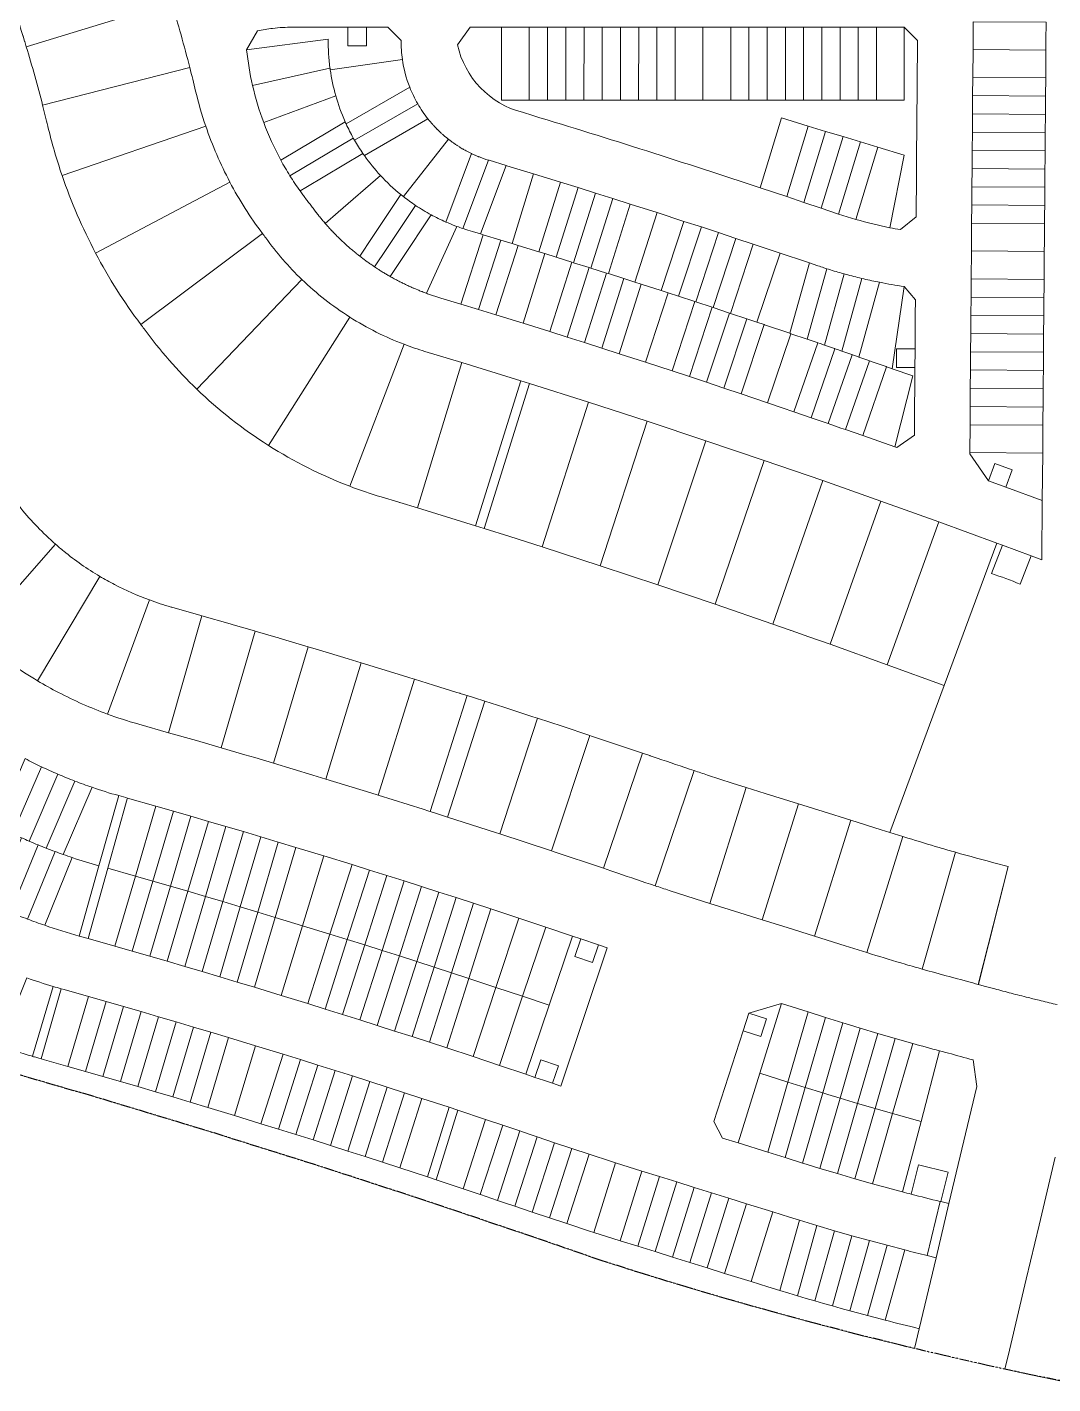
# Model space of a CAD drawing. Header units: centimetres. Extents: x -6122352 to 6876996, y -1694241 to 2592194.
# Drawn here: x -5041158 to -4703449, y -663461 to -217043 of the extents above; entities that cross this region are included whole.
import ezdxf

# ---------------------------------------------------------------- set-up
doc = ezdxf.new("R2010")
doc.units = ezdxf.units.CM
doc.header["$MEASUREMENT"] = 0
doc.linetypes.add('23585-XR-AR-DAMAC PLOT LIMITS$0$PHANTOM2', pattern=[1.25, 0.625, -0.125, 0.125, -0.125, 0.125, -0.125])
for name, color, linetype, lineweight, true_color in [('23585-XR-AR-DAMAC PLOT LIMITS$0$1-End units', 7, 'Continuous', 5, 0xf8991e), ('23585-XR-AR-DAMAC PLOT LIMITS$0$1-Open Space', 7, 'Continuous', 5, 0x90cf5a), ('23585-XR-AR-DAMAC PLOT LIMITS$0$1-Utility', 7, 'Continuous', 5, 0x8db1ff)]:
    doc.layers.add(name, color=color, linetype=linetype, lineweight=lineweight, true_color=true_color)
for name, color, linetype, lineweight in [('23585-XR-AR-DAMAC PLOT LIMITS$0$1-Mid units', 41, 'Continuous', 5), ('23585-XR-AR-DAMAC PLOT LIMITS$0$1-V55', 171, 'Continuous', 5), ('23585-XR-AR-DAMAC PLOT LIMITS$0$1-V75', 142, 'Continuous', 5), ('A-ANNO-TEXT', 3, 'Continuous', 25)]:
    doc.layers.add(name, color=color, linetype=linetype, lineweight=lineweight)
doc.layers.add('23585-XR-AR-DAMAC PLOT LIMITS$0$D-Phase New', color=7, linetype='Continuous', true_color=0x000080)
doc.layers.add('23585-XR-AR-DAMAC PLOT LIMITS$0$PROJECT_LIMIT', color=1, linetype='Continuous')
doc.layers.add('@MI-REF LAYER', color=7, linetype='Continuous')

# ---------------------------------------------------------------- blocks, each defined once
blk = doc.blocks.new('23585-XR-AR-DAMAC PLOT LIMITS')
at = {"layer": '23585-XR-AR-DAMAC PLOT LIMITS$0$1-End units', "color": 251, "true_color": 0x636466}
for points in [[(496764.93, 2768971.8), (496748.58, 2768954.24), (496741.88, 2768960.47), (496758.23, 2768978.04), (496762.73, 2768973.85)], [(496771.63, 2768965.57), (496755.28, 2768948), (496748.58, 2768954.24), (496764.93, 2768971.8), (496769.43, 2768967.61)], [(496739.42, 2768919.53), (496721.72, 2768935.74), (496727.9, 2768942.49), (496745.6, 2768926.28)], [(496813.46, 2768926.63), (496797.11, 2768909.07), (496790.42, 2768915.3), (496806.76, 2768932.87), (496811.27, 2768928.68)], [(496820.16, 2768920.4), (496803.81, 2768902.83), (496797.11, 2768909.07), (496813.46, 2768926.63), (496817.96, 2768922.45)], [(496706.99, 2768884.14), (496700.81, 2768877.39), (496683.11, 2768893.61), (496689.3, 2768900.35)], [(496742.84, 2768876.31), (496734.84, 2768871.86), (496722.61, 2768892.56), (496730.49, 2768897.21)], [(496700.81, 2768877.39), (496694.63, 2768870.65), (496676.93, 2768886.86), (496683.11, 2768893.61)], [(496861.99, 2768881.47), (496845.64, 2768863.9), (496838.95, 2768870.13), (496855.3, 2768887.7), (496859.8, 2768883.51)], [(496776.72, 2768846.7), (496768.97, 2768842.43), (496768.89, 2768842.39), (496766.68, 2768841.17), (496755.06, 2768862.16), (496763.1, 2768866.6), (496763.98, 2768867.08)], [(496814.39, 2768867.06), (496827.59, 2768846.89), (496817.74, 2768841.63), (496806.33, 2768862.76), (496807.26, 2768863.25), (496808.06, 2768863.68)], [(496766.68, 2768841.17), (496763.64, 2768839.48), (496758.68, 2768836.72), (496746.92, 2768857.65), (496755.06, 2768862.16)], [(496662.2, 2768835.26), (496656.02, 2768828.51), (496638.32, 2768844.72), (496644.51, 2768851.47)], [(496796.63, 2768830.22), (496793.09, 2768828.3), (496788.59, 2768825.84), (496777.04, 2768846.88), (496781.99, 2768849.59), (496785.07, 2768851.27), (496785.21, 2768851.35)], [(496768.89, 2768842.39), (496768.97, 2768842.43), (496776.72, 2768846.7), (496777.04, 2768846.88), (496788.59, 2768825.84), (496780.58, 2768821.43)], [(496729.81, 2768820.44), (496717.91, 2768841.28), (496726, 2768845.88), (496737.76, 2768824.96), (496731.73, 2768821.53)], [(496721.87, 2768815.89), (496709.84, 2768836.66), (496717.91, 2768841.28), (496729.81, 2768820.44), (496726.52, 2768818.56)], [(496739.82, 2768826.13), (496742.99, 2768827.92), (496747.93, 2768830.7), (496759.61, 2768809.74), (496751.64, 2768805.24)], [(496693.21, 2768799.23), (496681.04, 2768819.92), (496689.07, 2768824.63), (496701.1, 2768803.86), (496694.98, 2768800.27)], [(496731.73, 2768821.53), (496737.76, 2768824.96), (496739.82, 2768826.13), (496751.64, 2768805.24), (496743.69, 2768800.72)], [(496693.21, 2768799.23), (496689.81, 2768797.23), (496684.64, 2768794.17), (496683.78, 2768793.67), (496672.86, 2768815.09), (496673.09, 2768815.22), (496681.04, 2768819.92)], [(496702.88, 2768804.89), (496706.29, 2768806.88), (496710.92, 2768809.57), (496722.88, 2768788.77), (496714.97, 2768784.17)], [(496694.98, 2768800.27), (496701.1, 2768803.86), (496702.88, 2768804.89), (496714.97, 2768784.17), (496706.84, 2768779.41)], [(496957.95, 2768679.83), (496949.57, 2768674.96), (496937.51, 2768695.71), (496945.42, 2768700.31)], [(496970.47, 2768659.35), (496961.63, 2768654.21), (496949.57, 2768674.96), (496957.95, 2768679.83)], [(496886.19, 2768638.93), (496878.12, 2768634.47), (496866.48, 2768655.46), (496874.62, 2768659.95)], [(496866.48, 2768655.46), (496878.12, 2768634.47), (496870.06, 2768629.98), (496858.36, 2768650.94)], [(496849.91, 2768646.2), (496857.39, 2768650.4), (496858.36, 2768650.94), (496870.06, 2768629.98), (496861.85, 2768625.38)], [(497006.78, 2768631.54), (497003.16, 2768629.42), (496998.2, 2768626.54), (496986.14, 2768647.29), (496991.1, 2768650.17), (496994.05, 2768651.9)], [(496998.2, 2768626.54), (496990.29, 2768621.94), (496978.23, 2768642.69), (496986.14, 2768647.29)], [(496897.77, 2768617.91), (496889.76, 2768613.48), (496878.12, 2768634.47), (496886.19, 2768638.93)], [(496870.06, 2768629.98), (496878.12, 2768634.47), (496889.76, 2768613.48), (496881.77, 2768609.03)], [(496861.85, 2768625.38), (496870.06, 2768629.98), (496881.77, 2768609.03), (496873.79, 2768604.56)], [(496959.17, 2768603.85), (496951.26, 2768599.25), (496939.2, 2768620), (496947.11, 2768624.6)], [(496820.21, 2768601.5), (496812.08, 2768596.74), (496799.91, 2768617.42), (496808.27, 2768622.32)], [(496951.26, 2768599.25), (496949.97, 2768598.5), (496943.12, 2768594.64), (496931.24, 2768615.5), (496938.04, 2768619.32), (496939.2, 2768620)], [(496812.08, 2768596.74), (496803.97, 2768591.95), (496791.57, 2768612.5), (496799.91, 2768617.42)], [(496820.21, 2768601.5), (496832.15, 2768580.68), (496824.25, 2768576.05), (496812.08, 2768596.74)], [(496812.08, 2768596.74), (496824.25, 2768576.05), (496816.37, 2768571.4), (496803.97, 2768591.95)], [(496911.6, 2768577.23), (496903.42, 2768572.68), (496891.36, 2768593.43), (496899.72, 2768598.08)], [(496900.8, 2768571.21), (496892.48, 2768566.54), (496880.53, 2768587.35), (496888.74, 2768591.97)], [(496762.88, 2768567.15), (496754.85, 2768562.2), (496742.32, 2768582.37), (496742.19, 2768582.59), (496750.47, 2768587.7)], [(496775.28, 2768546.6), (496767.49, 2768541.79), (496754.85, 2768562.2), (496762.88, 2768567.15)], [(496850.87, 2768542.62), (496842.98, 2768537.99), (496830.79, 2768558.66), (496838.91, 2768563.44)], [(496842.98, 2768537.99), (496835.1, 2768533.33), (496822.73, 2768553.89), (496830.79, 2768558.66)], [(496794.04, 2768508.48), (496787.23, 2768504.27), (496786.94, 2768504.09), (496786.25, 2768503.66), (496773.7, 2768524.12), (496774.58, 2768524.66), (496781.66, 2768529.04)]]:
    blk.add_lwpolyline(points, close=True, dxfattribs=at)
for points in [[(496773.32, 2768894.45, -0.020414), (496763.78, 2768888.04), (496751.16, 2768909.42), (496758.96, 2768914.03)], [(496808.06, 2768863.68), (496807.26, 2768863.25), (496806.33, 2768862.76), (496806.21, 2768862.69), (496801.93, 2768860.39), (496801.04, 2768859.92), (496800.92, 2768859.85), (496797.84, 2768858.19), (496784.31, 2768879.83, 0.012844), (496790.77, 2768884.83)], [(496632.48, 2768809.09), (496627.24, 2768785.5, -0.003207), (496626.46, 2768785.76, -0.035157), (496618.07, 2768789.25, -0.033906), (496610.53, 2768793.7), (496624.08, 2768813.5, 0.058506)], [(496657.57, 2768783.26, -0.003953), (496656.56, 2768783.1, -0.035812), (496647.34, 2768782.39, -0.032495), (496638.96, 2768782.9), (496644.19, 2768806.49, 0.006618), (496645.27, 2768806.43), (496645.32, 2768806.43), (496645.38, 2768806.43, 0.006491), (496646.44, 2768806.4), (496646.75, 2768806.4), (496646.99, 2768806.4), (496647.54, 2768806.4), (496647.82, 2768806.4, 0.005214), (496648.67, 2768806.43), (496648.76, 2768806.43), (496648.94, 2768806.44, 0.007306), (496650.13, 2768806.51), (496650.33, 2768806.53), (496650.4, 2768806.53, 0.005655), (496651.31, 2768806.62), (496651.44, 2768806.63, 0.006491), (496652.49, 2768806.76), (496652.55, 2768806.77), (496652.6, 2768806.77, 0.006615), (496653.67, 2768806.94)], [(496673.24, 2768787.93, -0.011024), (496670.61, 2768786.84, -0.009847), (496668.22, 2768785.96, -0.023239), (496662.46, 2768784.26, -0.019285), (496657.57, 2768783.26), (496653.67, 2768806.94, 0.007118), (496654.8, 2768807.14), (496654.98, 2768807.17, 0.005791), (496655.9, 2768807.37), (496656.01, 2768807.39, 0.006079), (496656.97, 2768807.62), (496657.01, 2768807.63), (496657.17, 2768807.68, 0.005729), (496658.07, 2768807.92), (496658.11, 2768807.93), (496658.34, 2768807.99), (496658.7, 2768808.1), (496659.08, 2768808.21), (496659.21, 2768808.26), (496659.51, 2768808.35, 0.003459), (496660.05, 2768808.53), (496660.43, 2768808.66, 0.006113), (496661.36, 2768809, 0.006263), (496662.31, 2768809.37)], [(496610.11, 2768793.98), (496597.06, 2768771.36, -0.030343), (496587.13, 2768777.81), (496602.68, 2768800.01, 0.037067)], [(496610.53, 2768793.7, 0.033906), (496618.07, 2768789.25), (496608.59, 2768765.79, -0.032843), (496597.06, 2768771.36), (496610.11, 2768793.98), (496610.16, 2768793.94)], [(496696.51, 2768773.31), (496690.6, 2768769.8, -0.004188), (496689.42, 2768769.11), (496689.06, 2768768.91, -0.004661), (496687.72, 2768768.17), (496687.44, 2768768.01, -0.004396), (496686.17, 2768767.34), (496684.59, 2768771.07), (496676.72, 2768789.6, 0.008278), (496678.6, 2768790.62, 0.006617), (496680.09, 2768791.47), (496681.41, 2768792.26), (496683.78, 2768793.67), (496684.64, 2768794.17)], [(496626.46, 2768785.76), (496621.46, 2768761.61, -0.034678), (496608.59, 2768765.79), (496618.07, 2768789.25, 0.035157)], [(496686.17, 2768767.34, -0.004639), (496684.81, 2768766.66), (496684.63, 2768766.57, -0.00402), (496683.44, 2768766.01), (496682.95, 2768765.78, -0.00329), (496681.97, 2768765.33), (496681.47, 2768765.11, -0.00421), (496680.2, 2768764.57), (496680.15, 2768764.55, -0.004869), (496678.67, 2768763.96), (496678.4, 2768763.85, -0.004113), (496677.14, 2768763.37), (496676.9, 2768763.28, -0.00382), (496675.72, 2768762.86), (496675.47, 2768762.77, -0.00464), (496674.03, 2768762.29), (496672.43, 2768768.79), (496668.22, 2768785.96, 0.009847), (496670.61, 2768786.84, 0.011023), (496673.24, 2768787.93, 0.012245), (496676.1, 2768789.29), (496676.72, 2768789.6), (496684.59, 2768771.07)], [(496638.96, 2768782.9, 0.032495), (496647.34, 2768782.39), (496646.89, 2768764), (496646.76, 2768758.31, -0.004907), (496645.15, 2768758.36), (496645.01, 2768758.37, -0.004487), (496643.54, 2768758.45), (496643.49, 2768758.45, -0.004615), (496641.98, 2768758.56), (496641.93, 2768758.57, -0.004908), (496640.33, 2768758.72, -0.004923), (496638.72, 2768758.9, -0.003987), (496637.17, 2768759.01), (496636.84, 2768759.04, -0.00455), (496635.08, 2768759.21), (496634.82, 2768759.23, -0.00404), (496633.26, 2768759.41), (496633.69, 2768761.53), (496638.14, 2768783.01, 0.00319)], [(496662.37, 2768759.43, -0.004636), (496660.88, 2768759.19), (496660.65, 2768759.16, -0.004291), (496659.26, 2768758.96), (496658.71, 2768758.89, -0.004075), (496657.38, 2768758.74), (496657.2, 2768758.72, -0.005323), (496655.46, 2768758.56), (496655.36, 2768758.55, -0.004674), (496653.84, 2768758.44), (496653.64, 2768758.43, -0.00508), (496651.97, 2768758.35, -0.005246), (496650.24, 2768758.3), (496650.12, 2768758.29, -0.004943), (496648.5, 2768758.28), (496648.27, 2768758.29, -0.004636), (496646.76, 2768758.31), (496646.89, 2768764), (496647.34, 2768782.39, 0.035812), (496656.56, 2768783.1), (496660.62, 2768766.58)], [(496997.08, 2768703.4, -0.003381), (496988.9, 2768698.22), (496976.37, 2768718.7, 0.003305), (496984.1, 2768723.59)], [(497010.05, 2768683.21, -0.003452), (497001.42, 2768677.75), (496988.9, 2768698.22, 0.003381), (496997.08, 2768703.4)], [(497046.99, 2768656.88, -0.003685), (497037.37, 2768650.51), (497024.65, 2768670.87, 0.00252), (497031.03, 2768675.08), (497033.52, 2768676.75)], [(496752.29, 2768560.61, -0.012292), (496744.36, 2768555.96, -0.004201), (496741.6, 2768554.46), (496731.69, 2768576.38, 0.014123), (496739.64, 2768581.01)], [(496764.93, 2768540.21, -0.014124), (496754.64, 2768534.23), (496744.36, 2768555.96, 0.012292), (496752.29, 2768560.61)], [(496783.69, 2768502.11, -0.011253), (496773.78, 2768496.49), (496763.41, 2768518.16, 0.01001), (496771.38, 2768522.71)]]:
    blk.add_lwpolyline(points, format="xyb", close=True, dxfattribs=at)
at = {"layer": '23585-XR-AR-DAMAC PLOT LIMITS$0$1-Mid units', "color": 251, "true_color": 0x636466}
for points in [[(496776.02, 2768961.48), (496759.67, 2768943.92), (496755.28, 2768948), (496771.63, 2768965.57)], [(496780.41, 2768957.39), (496764.06, 2768939.83), (496759.67, 2768943.92), (496776.02, 2768961.48), (496778.22, 2768959.44)], [(496784.8, 2768953.31), (496768.45, 2768935.74), (496764.06, 2768939.83), (496780.41, 2768957.39)], [(496789.2, 2768949.22), (496772.85, 2768931.65), (496768.45, 2768935.74), (496784.8, 2768953.31), (496787, 2768951.26)], [(496793.59, 2768945.13), (496777.24, 2768927.57), (496772.85, 2768931.65), (496789.2, 2768949.22), (496791.39, 2768947.18)], [(496797.98, 2768941.04), (496781.63, 2768923.48), (496777.24, 2768927.57), (496793.59, 2768945.13)], [(496802.37, 2768936.96), (496786.02, 2768919.39), (496781.63, 2768923.48), (496797.98, 2768941.04)], [(496739.42, 2768919.53), (496735.36, 2768915.11), (496717.67, 2768931.32), (496721.72, 2768935.74)], [(496806.76, 2768932.87), (496790.42, 2768915.3), (496786.02, 2768919.39), (496802.37, 2768936.96), (496804.57, 2768934.91)], [(496735.36, 2768915.11), (496731.31, 2768910.68), (496713.62, 2768926.9), (496717.67, 2768931.32)], [(496709.56, 2768922.47), (496713.62, 2768926.9), (496731.31, 2768910.68), (496727.26, 2768906.26)], [(496727.26, 2768906.26), (496723.2, 2768901.83), (496705.51, 2768918.05), (496709.56, 2768922.47)], [(496723.2, 2768901.83), (496719.15, 2768897.41), (496701.46, 2768913.63), (496705.51, 2768918.05)], [(496824.55, 2768916.31), (496808.2, 2768898.75), (496803.81, 2768902.83), (496820.16, 2768920.4), (496822.36, 2768918.36)], [(496719.15, 2768897.41), (496715.1, 2768892.99), (496697.4, 2768909.2), (496701.46, 2768913.63)], [(496828.94, 2768912.23), (496812.6, 2768894.66), (496808.2, 2768898.75), (496824.55, 2768916.31)], [(496715.1, 2768892.99), (496711.04, 2768888.56), (496693.35, 2768904.78), (496697.4, 2768909.2)], [(496763.78, 2768888.04), (496758.6, 2768885.01), (496745.99, 2768906.37), (496751.16, 2768909.42)], [(496833.34, 2768908.14), (496816.99, 2768890.57), (496812.6, 2768894.66), (496828.94, 2768912.23)], [(496711.04, 2768888.56), (496706.99, 2768884.14), (496689.3, 2768900.35), (496693.35, 2768904.78)], [(496758.6, 2768885.01), (496753.34, 2768882.12), (496740.82, 2768903.31), (496745.99, 2768906.37)], [(496837.73, 2768904.05), (496821.38, 2768886.48), (496816.99, 2768890.57), (496833.34, 2768908.14), (496835.53, 2768906.1)], [(496748.08, 2768879.22), (496742.84, 2768876.31), (496730.49, 2768897.21), (496735.66, 2768900.26)], [(496753.34, 2768882.12), (496748.08, 2768879.22), (496735.66, 2768900.26), (496740.82, 2768903.31)], [(496842.12, 2768899.96), (496825.77, 2768882.4), (496821.38, 2768886.48), (496837.73, 2768904.05)], [(496846.51, 2768895.87), (496830.16, 2768878.31), (496825.77, 2768882.4), (496842.12, 2768899.96), (496844.32, 2768897.92)], [(496850.9, 2768891.79), (496834.56, 2768874.22), (496830.16, 2768878.31), (496846.51, 2768895.87)], [(496855.3, 2768887.7), (496838.95, 2768870.13), (496834.56, 2768874.22), (496850.9, 2768891.79), (496853.1, 2768889.74)], [(496694.63, 2768870.65), (496690.57, 2768866.22), (496672.88, 2768882.44), (496676.93, 2768886.86)], [(496690.57, 2768866.22), (496686.52, 2768861.8), (496668.83, 2768878.01), (496672.88, 2768882.44)], [(496686.52, 2768861.8), (496682.47, 2768857.38), (496664.77, 2768873.59), (496668.83, 2768878.01)], [(496682.47, 2768857.38), (496678.41, 2768852.95), (496660.72, 2768869.17), (496664.77, 2768873.59)], [(496656.67, 2768864.74), (496660.72, 2768869.17), (496678.41, 2768852.95), (496674.36, 2768848.53)], [(496652.61, 2768860.32), (496656.67, 2768864.74), (496674.36, 2768848.53), (496670.31, 2768844.11)], [(496670.31, 2768844.11), (496666.25, 2768839.68), (496648.56, 2768855.9), (496652.61, 2768860.32)], [(496801.04, 2768859.92), (496812.45, 2768838.8), (496811.05, 2768838.05), (496807.17, 2768835.95), (496795.76, 2768857.07), (496796.6, 2768857.52), (496797.84, 2768858.19), (496800.92, 2768859.85)], [(496806.33, 2768862.76), (496817.74, 2768841.63), (496812.45, 2768838.8), (496801.04, 2768859.92), (496801.93, 2768860.39), (496806.21, 2768862.69)], [(496666.25, 2768839.68), (496662.2, 2768835.26), (496644.51, 2768851.47), (496648.56, 2768855.9)], [(496753.45, 2768833.8), (496741.69, 2768854.72), (496746.92, 2768857.65), (496758.68, 2768836.72), (496758.4, 2768836.57)], [(496795.76, 2768857.07), (496807.17, 2768835.95), (496801.9, 2768833.08), (496790.48, 2768854.21), (496791.28, 2768854.64), (496792.55, 2768855.33), (496795.63, 2768857)], [(496742.99, 2768827.92), (496731.22, 2768848.84), (496736.45, 2768851.78), (496748.21, 2768830.86), (496747.93, 2768830.7)], [(496748.21, 2768830.86), (496736.45, 2768851.78), (496741.69, 2768854.72), (496753.45, 2768833.8), (496753.16, 2768833.64)], [(496801.9, 2768833.08), (496796.63, 2768830.22), (496785.21, 2768851.35), (496785.96, 2768851.75), (496787.26, 2768852.46), (496790.35, 2768854.14), (496790.48, 2768854.21)], [(496737.76, 2768824.96), (496726, 2768845.88), (496731.22, 2768848.84), (496742.99, 2768827.92), (496739.82, 2768826.13)], [(496780.58, 2768821.43), (496775.33, 2768818.52), (496763.64, 2768839.48), (496766.68, 2768841.17), (496768.89, 2768842.39)], [(496758.4, 2768836.57), (496758.68, 2768836.72), (496763.64, 2768839.48), (496775.33, 2768818.52), (496770.08, 2768815.6)], [(496711.48, 2768809.89), (496699.44, 2768830.66), (496704.64, 2768833.66), (496716.67, 2768812.9), (496716.11, 2768812.58)], [(496716.67, 2768812.9), (496704.64, 2768833.66), (496709.84, 2768836.66), (496721.87, 2768815.89), (496721.31, 2768815.57)], [(496747.93, 2768830.7), (496748.21, 2768830.86), (496753.16, 2768833.64), (496764.85, 2768812.68), (496759.61, 2768809.74)], [(496753.16, 2768833.64), (496753.45, 2768833.8), (496758.4, 2768836.57), (496770.08, 2768815.6), (496764.85, 2768812.68)], [(496706.29, 2768806.88), (496694.25, 2768827.65), (496699.44, 2768830.66), (496711.48, 2768809.89), (496710.92, 2768809.57)], [(496701.1, 2768803.86), (496689.07, 2768824.63), (496694.25, 2768827.65), (496706.29, 2768806.88), (496702.88, 2768804.89)], [(496726.52, 2768818.56), (496729.81, 2768820.44), (496731.73, 2768821.53), (496743.69, 2768800.72), (496738.48, 2768797.75)], [(496716.11, 2768812.58), (496716.67, 2768812.9), (496721.31, 2768815.57), (496733.27, 2768794.76), (496728.07, 2768791.77)], [(496721.31, 2768815.57), (496721.87, 2768815.89), (496726.52, 2768818.56), (496738.48, 2768797.75), (496733.27, 2768794.76)], [(496710.92, 2768809.57), (496711.48, 2768809.89), (496716.11, 2768812.58), (496728.07, 2768791.77), (496722.88, 2768788.77)], [(496684.64, 2768794.17), (496689.81, 2768797.23), (496701.67, 2768776.36), (496696.51, 2768773.31)], [(496689.81, 2768797.23), (496693.21, 2768799.23), (496694.98, 2768800.27), (496706.84, 2768779.41), (496701.67, 2768776.36)], [(496976.37, 2768718.7), (496988.9, 2768698.22), (496983.79, 2768695.07), (496971.27, 2768715.54)], [(496960.98, 2768709.37), (496966.14, 2768712.43), (496978.66, 2768691.96), (496973.5, 2768688.89)], [(496966.14, 2768712.43), (496971.27, 2768715.54), (496983.79, 2768695.07), (496978.66, 2768691.96)], [(496973.5, 2768688.89), (496969.84, 2768686.74), (496968.32, 2768685.86), (496955.8, 2768706.34), (496957.77, 2768707.49), (496960.98, 2768709.37)], [(496963.13, 2768682.85), (496957.95, 2768679.83), (496945.42, 2768700.31), (496950.61, 2768703.32)], [(496968.32, 2768685.86), (496963.13, 2768682.85), (496950.61, 2768703.32), (496955.8, 2768706.34)], [(496978.66, 2768691.96), (496983.79, 2768695.07), (496996.31, 2768674.59), (496991.18, 2768671.48)], [(496983.79, 2768695.07), (496988.9, 2768698.22), (497001.42, 2768677.75), (496996.31, 2768674.59)], [(496978.66, 2768691.96), (496991.18, 2768671.48), (496986.03, 2768668.41), (496973.5, 2768688.89)], [(496968.32, 2768685.86), (496980.85, 2768665.38), (496975.66, 2768662.37), (496963.13, 2768682.85)], [(496973.5, 2768688.89), (496986.03, 2768668.41), (496981.9, 2768665.99), (496980.85, 2768665.38), (496968.32, 2768685.86), (496969.84, 2768686.74)], [(496963.13, 2768682.85), (496975.66, 2768662.37), (496970.47, 2768659.35), (496957.95, 2768679.83)], [(497032.33, 2768647.25), (497029.8, 2768645.64), (497027.27, 2768644.03), (497014.55, 2768664.38), (497019.61, 2768667.6)], [(497037.37, 2768650.51), (497034.85, 2768648.88), (497032.33, 2768647.25), (497019.61, 2768667.6), (497024.65, 2768670.87)], [(497027.27, 2768644.03), (497024.73, 2768642.44), (497022.18, 2768640.85), (497009.46, 2768661.2), (497014.55, 2768664.38)], [(497022.18, 2768640.85), (497019.63, 2768639.27), (497017.07, 2768637.71), (497004.35, 2768658.06), (497009.46, 2768661.2)], [(497011.94, 2768634.6), (497009.36, 2768633.07), (497006.78, 2768631.54), (496994.05, 2768651.9), (496999.21, 2768654.96)], [(497017.07, 2768637.71), (497014.5, 2768636.15), (497011.94, 2768634.6), (496999.21, 2768654.96), (497004.35, 2768658.06)], [(496844.68, 2768643.25), (496849.91, 2768646.2), (496861.85, 2768625.38), (496856.62, 2768622.43)], [(496856.62, 2768622.43), (496851.4, 2768619.47), (496839.46, 2768640.29), (496844.68, 2768643.25)], [(496990.29, 2768621.94), (496985.11, 2768618.93), (496973.04, 2768639.68), (496978.23, 2768642.69)], [(496846.19, 2768616.5), (496840.98, 2768613.52), (496829.04, 2768634.34), (496834.25, 2768637.32)], [(496851.4, 2768619.47), (496846.19, 2768616.5), (496834.25, 2768637.32), (496839.46, 2768640.29)], [(496979.92, 2768615.91), (496974.73, 2768612.9), (496962.67, 2768633.65), (496967.86, 2768636.66)], [(496985.11, 2768618.93), (496979.92, 2768615.91), (496967.86, 2768636.66), (496973.04, 2768639.68)], [(496840.98, 2768613.52), (496835.78, 2768610.53), (496823.84, 2768631.35), (496829.04, 2768634.34)], [(496974.73, 2768612.9), (496969.55, 2768609.88), (496957.48, 2768630.63), (496962.67, 2768633.65)], [(496830.58, 2768607.53), (496825.39, 2768604.52), (496813.45, 2768625.34), (496818.64, 2768628.35)], [(496835.78, 2768610.53), (496830.58, 2768607.53), (496818.64, 2768628.35), (496823.84, 2768631.35)], [(496964.36, 2768606.87), (496959.17, 2768603.85), (496947.11, 2768624.6), (496952.3, 2768627.61)], [(496969.55, 2768609.88), (496964.36, 2768606.87), (496952.3, 2768627.61), (496957.48, 2768630.63)], [(496825.39, 2768604.52), (496820.21, 2768601.5), (496808.27, 2768622.32), (496813.45, 2768625.34)], [(496861.85, 2768625.38), (496873.79, 2768604.56), (496868.56, 2768601.61), (496856.62, 2768622.43)], [(496851.4, 2768619.47), (496863.34, 2768598.65), (496858.13, 2768595.68), (496846.19, 2768616.5)], [(496856.62, 2768622.43), (496868.56, 2768601.61), (496863.34, 2768598.65), (496851.4, 2768619.47)], [(496846.19, 2768616.5), (496858.13, 2768595.68), (496852.92, 2768592.7), (496840.98, 2768613.52)], [(496943.12, 2768594.64), (496937.88, 2768591.71), (496926, 2768612.57), (496931.24, 2768615.5)], [(496803.97, 2768591.95), (496798.81, 2768588.88), (496786.41, 2768609.43), (496791.57, 2768612.5)], [(496835.78, 2768610.53), (496847.72, 2768589.71), (496842.52, 2768586.71), (496830.58, 2768607.53)], [(496840.98, 2768613.52), (496852.92, 2768592.7), (496847.72, 2768589.71), (496835.78, 2768610.53)], [(496932.63, 2768588.8), (496927.38, 2768585.91), (496915.5, 2768606.76), (496920.75, 2768609.66)], [(496937.88, 2768591.71), (496932.63, 2768588.8), (496920.75, 2768609.66), (496926, 2768612.57)], [(496793.66, 2768585.81), (496788.51, 2768582.73), (496776.11, 2768603.27), (496781.26, 2768606.36)], [(496798.81, 2768588.88), (496793.66, 2768585.81), (496781.26, 2768606.36), (496786.41, 2768609.43)], [(496830.58, 2768607.53), (496842.52, 2768586.71), (496837.33, 2768583.7), (496825.39, 2768604.52)], [(496927.38, 2768585.91), (496924.56, 2768584.36), (496922.11, 2768583.02), (496910.23, 2768603.88), (496913.04, 2768605.41), (496915.5, 2768606.76)], [(496788.51, 2768582.73), (496783.37, 2768579.63), (496770.97, 2768600.18), (496776.11, 2768603.27)], [(496825.39, 2768604.52), (496837.33, 2768583.7), (496832.15, 2768580.68), (496820.21, 2768601.5)], [(496916.86, 2768580.13), (496916.56, 2768579.96), (496911.6, 2768577.23), (496899.72, 2768598.08), (496904.98, 2768600.99)], [(496922.11, 2768583.02), (496916.87, 2768580.14), (496916.86, 2768580.13), (496904.98, 2768600.99), (496910.23, 2768603.88)], [(496778.24, 2768576.53), (496773.11, 2768573.41), (496760.71, 2768593.96), (496765.84, 2768597.07)], [(496783.37, 2768579.63), (496778.24, 2768576.53), (496765.84, 2768597.07), (496770.97, 2768600.18)], [(496773.11, 2768573.41), (496767.99, 2768570.28), (496755.59, 2768590.83), (496760.71, 2768593.96)], [(496803.97, 2768591.95), (496816.37, 2768571.4), (496811.21, 2768568.34), (496798.81, 2768588.88)], [(496767.99, 2768570.28), (496762.88, 2768567.15), (496750.47, 2768587.7), (496755.59, 2768590.83)], [(496798.81, 2768588.88), (496811.21, 2768568.34), (496806.06, 2768565.26), (496793.66, 2768585.81)], [(496892.48, 2768566.54), (496887.26, 2768563.59), (496875.3, 2768584.4), (496880.53, 2768587.35)], [(496793.66, 2768585.81), (496806.06, 2768565.26), (496800.91, 2768562.18), (496788.51, 2768582.73)], [(496887.26, 2768563.59), (496882.04, 2768560.63), (496870.09, 2768581.44), (496875.3, 2768584.4)], [(496783.37, 2768579.63), (496795.77, 2768559.08), (496790.64, 2768555.98), (496778.24, 2768576.53)], [(496788.51, 2768582.73), (496800.91, 2768562.18), (496795.77, 2768559.08), (496783.37, 2768579.63)], [(496876.83, 2768557.65), (496871.63, 2768554.67), (496859.67, 2768575.48), (496864.88, 2768578.46)], [(496882.04, 2768560.63), (496876.83, 2768557.65), (496864.88, 2768578.46), (496870.09, 2768581.44)], [(496778.24, 2768576.53), (496790.64, 2768555.98), (496785.51, 2768552.86), (496773.11, 2768573.41)], [(496871.63, 2768554.67), (496866.43, 2768551.67), (496854.47, 2768572.48), (496859.67, 2768575.48)], [(496767.99, 2768570.28), (496780.39, 2768549.74), (496775.28, 2768546.6), (496762.88, 2768567.15)], [(496773.11, 2768573.41), (496785.51, 2768552.86), (496780.39, 2768549.74), (496767.99, 2768570.28)], [(496861.23, 2768548.67), (496856.05, 2768545.65), (496844.09, 2768566.46), (496849.28, 2768569.48)], [(496866.43, 2768551.67), (496861.23, 2768548.67), (496849.28, 2768569.48), (496854.47, 2768572.48)], [(496856.05, 2768545.65), (496850.87, 2768542.62), (496838.91, 2768563.44), (496844.09, 2768566.46)], [(496835.1, 2768533.33), (496829.95, 2768530.26), (496817.57, 2768550.82), (496822.73, 2768553.89)], [(496824.8, 2768527.18), (496819.66, 2768524.09), (496807.28, 2768544.65), (496812.43, 2768547.74)], [(496829.95, 2768530.26), (496824.8, 2768527.18), (496812.43, 2768547.74), (496817.57, 2768550.82)], [(496819.66, 2768524.09), (496814.52, 2768520.99), (496802.15, 2768541.55), (496807.28, 2768544.65)], [(496809.39, 2768517.87), (496804.27, 2768514.75), (496791.89, 2768535.32), (496797.02, 2768538.44)], [(496814.52, 2768520.99), (496809.39, 2768517.87), (496797.02, 2768538.44), (496802.15, 2768541.55)], [(496804.27, 2768514.75), (496799.15, 2768511.62), (496786.77, 2768532.18), (496791.89, 2768535.32)], [(496799.15, 2768511.62), (496794.04, 2768508.48), (496781.66, 2768529.04), (496786.77, 2768532.18)]]:
    blk.add_lwpolyline(points, close=True, dxfattribs=at)
for points in [[(496797.84, 2768858.19), (496796.6, 2768857.52), (496795.76, 2768857.07), (496795.63, 2768857), (496792.55, 2768855.33), (496779.41, 2768876.36, 0.00852), (496783.84, 2768879.48), (496784.31, 2768879.83)], [(496787.26, 2768852.46), (496785.96, 2768851.75), (496785.21, 2768851.35), (496785.07, 2768851.27), (496781.99, 2768849.59), (496769.23, 2768870, 0.008048), (496773.63, 2768872.62), (496774.38, 2768873.08)], [(496792.55, 2768855.33), (496791.28, 2768854.64), (496790.48, 2768854.21), (496790.35, 2768854.14), (496787.26, 2768852.46), (496774.38, 2768873.08, 0.008206), (496778.76, 2768875.92), (496779.41, 2768876.36)], [(496781.99, 2768849.59), (496777.04, 2768846.88), (496776.72, 2768846.7), (496763.98, 2768867.08), (496766.55, 2768868.5, 0.003268), (496768.37, 2768869.51), (496769.23, 2768870)], [(496683.78, 2768793.67), (496681.41, 2768792.26), (496680.09, 2768791.47, -0.006617), (496678.6, 2768790.62), (496667.69, 2768812.02), (496667.83, 2768812.11), (496672.86, 2768815.09)], [(496678.6, 2768790.62, -0.008278), (496676.72, 2768789.6), (496676.1, 2768789.29, -0.012245), (496673.24, 2768787.93), (496662.31, 2768809.37), (496662.43, 2768809.41, 0.006549), (496663.41, 2768809.83), (496663.44, 2768809.84), (496663.54, 2768809.89, 0.006022), (496664.43, 2768810.3), (496664.5, 2768810.33), (496664.64, 2768810.39, 0.006794), (496665.63, 2768810.89), (496665.9, 2768811.03), (496666.15, 2768811.16), (496666.39, 2768811.29), (496666.63, 2768811.42), (496666.91, 2768811.57, 0.00556), (496667.69, 2768812.02)], [(496638.24, 2768807.36), (496633.04, 2768783.93, -0.003168), (496632.24, 2768784.11, -0.02007), (496627.24, 2768785.5), (496632.48, 2768809.09, 0.037051)], [(496644.19, 2768806.49), (496638.96, 2768782.9, -0.00319), (496638.14, 2768783.01, -0.020049), (496633.04, 2768783.93), (496638.24, 2768807.36, 0.037052)], [(496627.24, 2768785.5, 0.02007), (496632.24, 2768784.11), (496627.32, 2768760.33, -0.015369), (496621.46, 2768761.61), (496626.46, 2768785.76, 0.003207)], [(496633.04, 2768783.93, 0.020049), (496638.14, 2768783.01), (496633.69, 2768761.53), (496633.26, 2768759.41, -0.015388), (496627.32, 2768760.33), (496632.24, 2768784.11, 0.003168)], [(496668.25, 2768760.64, -0.004586), (496666.79, 2768760.3), (496666.66, 2768760.27, -0.004169), (496665.33, 2768759.98), (496665.28, 2768759.97, -0.004022), (496663.99, 2768759.72), (496663.81, 2768759.68, -0.004454), (496662.37, 2768759.43), (496660.62, 2768766.58), (496656.56, 2768783.1, 0.003953), (496657.57, 2768783.26, 0.019285), (496662.46, 2768784.26), (496666.53, 2768767.68)], [(496674.03, 2768762.29, -0.004266), (496672.7, 2768761.87), (496672.47, 2768761.8, -0.004169), (496671.16, 2768761.41), (496671.1, 2768761.4, -0.003981), (496669.84, 2768761.05), (496669.67, 2768761.01, -0.00447), (496668.25, 2768760.64), (496666.53, 2768767.68), (496662.46, 2768784.26, 0.023239), (496668.22, 2768785.96), (496672.43, 2768768.79)], [(496741.6, 2768554.46, -0.003836), (496739.06, 2768553.14, -0.004201), (496736.26, 2768551.73), (496726.36, 2768573.61, 0.009226), (496731.69, 2768576.38)], [(496730.83, 2768549.17, -0.003827), (496728.22, 2768548.01, -0.004201), (496725.32, 2768546.78), (496715.43, 2768568.66, 0.009213), (496720.94, 2768571.03)], [(496736.26, 2768551.73, -0.003828), (496733.68, 2768550.49, -0.004201), (496730.83, 2768549.17), (496720.94, 2768571.03, 0.009213), (496726.36, 2768573.61)], [(496725.32, 2768546.78, -0.003836), (496722.67, 2768545.7, -0.004201), (496719.74, 2768544.57), (496709.82, 2768566.49, 0.009226), (496715.43, 2768568.66)], [(496749.33, 2768531.43, -0.007115), (496743.94, 2768528.79), (496733.68, 2768550.49, 0.003828), (496736.26, 2768551.73, 0.004201), (496739.06, 2768553.14)], [(496754.64, 2768534.23, -0.007121), (496749.33, 2768531.43), (496739.06, 2768553.14, 0.003836), (496741.6, 2768554.46, 0.004201), (496744.36, 2768555.96)], [(496743.94, 2768528.79, -0.007115), (496738.48, 2768526.3), (496728.22, 2768548.01, 0.003827), (496730.83, 2768549.17, 0.004201), (496733.68, 2768550.49)]]:
    blk.add_lwpolyline(points, format="xyb", close=True, dxfattribs=at)
at = {"layer": '23585-XR-AR-DAMAC PLOT LIMITS$0$1-Open Space', "color": 251, "true_color": 0x636466}
blk.add_lwpolyline([(497035.63, 2768727.99), (497048.5, 2768709.01), (497058.76, 2768693.87), (497072.23, 2768674), (497075.83, 2768668.68), (497083.03, 2768673.78), (497094.9, 2768682.37)], dxfattribs=at)
for points in [[(496758.23, 2768978.04), (496762.73, 2768973.85), (496764.93, 2768971.8), (496769.43, 2768967.61), (496771.63, 2768965.57), (496776.02, 2768961.48), (496778.22, 2768959.44), (496780.41, 2768957.39), (496784.8, 2768953.31), (496787, 2768951.26), (496789.2, 2768949.22), (496791.39, 2768947.18), (496793.59, 2768945.13), (496797.98, 2768941.04), (496802.37, 2768936.96), (496804.57, 2768934.91), (496806.76, 2768932.87), (496811.27, 2768928.68), (496813.46, 2768926.63), (496817.96, 2768922.45), (496820.16, 2768920.4), (496822.36, 2768918.36), (496824.55, 2768916.31), (496828.94, 2768912.23), (496833.34, 2768908.14), (496835.53, 2768906.1), (496837.73, 2768904.05), (496842.12, 2768899.96), (496844.32, 2768897.92), (496846.51, 2768895.87), (496850.9, 2768891.79), (496853.1, 2768889.74), (496855.3, 2768887.7), (496859.8, 2768883.51), (496861.99, 2768881.47), (496873.43, 2768870.82), (496887.73, 2768857.51), (496884.35, 2768855.79), (496888.78, 2768846.82, 0.022504), (496879.87, 2768842.27), (496875.44, 2768851.24), (496873.66, 2768850.33), (496896.53, 2768805.86), (496920.08, 2768760.07), (496923.95, 2768762.32), (496925.4, 2768763.16, 0.00431), (496934.71, 2768768.68), (496934.96, 2768768.83, 0.002076), (496939.41, 2768771.55, 0.005774), (496951.66, 2768779.3, 0.001395), (496954.59, 2768781.22), (496976.6, 2768747.72), (496977.32, 2768748.18), (496978.28, 2768748.79, 0.001243), (496981.34, 2768750.73, 0.001926), (496986.05, 2768753.76, 0.001999), (496990.92, 2768756.95, 0.001429), (496994.38, 2768759.25), (496994.52, 2768759.34, 0.001954), (496999.04, 2768762.39)], [(496537.37, 2768725.01, -0.011112), (496555.21, 2768715.97, -0.003967), (496561.47, 2768712.56), (496561.5, 2768712.55, 0.023651), (496576.53, 2768705.1, 0.039308), (496602.84, 2768695.98, 0.039308), (496630.26, 2768691.08, 0.002458), (496632, 2768690.92, 0.043984), (496658.36, 2768690.29, 0.050015), (496687.94, 2768695.19, 0.049937), (496715.95, 2768705.87, 0.018189), (496725.54, 2768711.11), (496730.71, 2768714.18), (496730.91, 2768714.3), (496730.92, 2768714.31), (496731.03, 2768714.37), (496736.31, 2768717.49), (496753.56, 2768727.6), (496756.16, 2768729.11), (496763.75, 2768733.5), (496773.49, 2768739.09), (496790.89, 2768748.96), (496791.28, 2768749.18), (496808.34, 2768758.73), (496825.86, 2768768.38), (496843.44, 2768777.92), (496848.78, 2768780.79), (496848.97, 2768780.89), (496849, 2768780.9), (496849.11, 2768780.96), (496854.57, 2768783.88), (496861.08, 2768787.34), (496878.77, 2768796.66), (496896.53, 2768805.86), (496920.08, 2768760.07), (496917.47, 2768758.55), (496908.37, 2768753.26), (496900.18, 2768748.5), (496892.79, 2768744.2), (496882.89, 2768738.44), (496877.2, 2768735.14), (496873.03, 2768732.71), (496865.54, 2768728.5, -0.000584), (496861.54, 2768726.27, -0.001642), (496850.28, 2768720.06), (496848.48, 2768719.08), (496848.16, 2768718.9), (496848.03, 2768718.83), (496845.77, 2768717.58), (496839.16, 2768713.94), (496830.3, 2768709.03), (496829.79, 2768708.74), (496821.45, 2768704.08), (496813.98, 2768699.87), (496812.63, 2768699.11), (496803.82, 2768694.1), (496798.11, 2768690.84), (496795.02, 2768689.07), (496792.83, 2768687.81), (496792.42, 2768687.57), (496790.73, 2768686.6), (496790.65, 2768686.55), (496789.82, 2768686.07), (496782.8, 2768682), (496777.1, 2768678.69), (496775.78, 2768677.92), (496774.88, 2768677.4), (496766.15, 2768672.27), (496761.33, 2768669.42), (496757.42, 2768667.12), (496748.72, 2768661.93), (496745.63, 2768660.08), (496740.03, 2768656.72), (496737.08, 2768654.94), (496736.95, 2768654.86), (496736.17, 2768654.39), (496730.05, 2768650.67), (496729.89, 2768650.58), (496723.61, 2768646.76), (496722.71, 2768646.21), (496714.47, 2768641.16), (496714.19, 2768640.99), (496705.7, 2768635.74), (496705.57, 2768635.65), (496705.56, 2768635.65), (496705.53, 2768635.63, -0.019192), (496698.98, 2768631.93, -0.031767), (496687.53, 2768626.91, -0.014205), (496682.22, 2768625.14, -0.036682), (496668.14, 2768622, -0.0093), (496664.52, 2768621.54, -0.041593), (496648.16, 2768621.12, -0.004393)], [(496773.78, 2768496.49, 0.011253), (496783.69, 2768502.11), (496783.73, 2768502.13, 0.001481), (496784.99, 2768502.89, 0.001481), (496786.25, 2768503.66), (496786.94, 2768504.09), (496787.23, 2768504.27), (496794.04, 2768508.48), (496799.15, 2768511.62), (496804.27, 2768514.75), (496809.39, 2768517.87), (496814.52, 2768520.99), (496819.66, 2768524.09), (496824.8, 2768527.18), (496829.95, 2768530.26), (496835.1, 2768533.33), (496842.98, 2768537.99), (496850.87, 2768542.62), (496856.05, 2768545.65), (496861.23, 2768548.67), (496866.43, 2768551.67), (496871.63, 2768554.67), (496876.83, 2768557.65), (496882.04, 2768560.63), (496887.26, 2768563.59), (496892.48, 2768566.54), (496900.8, 2768571.21), (496903.42, 2768572.68), (496911.6, 2768577.23), (496916.56, 2768579.96), (496916.86, 2768580.13), (496916.87, 2768580.14), (496922.11, 2768583.02), (496924.56, 2768584.36), (496927.38, 2768585.91), (496932.63, 2768588.8), (496937.88, 2768591.71), (496943.12, 2768594.64), (496949.97, 2768598.5), (496951.26, 2768599.25), (496959.17, 2768603.85), (496964.36, 2768606.87), (496969.55, 2768609.88), (496974.73, 2768612.9), (496979.92, 2768615.91), (496985.11, 2768618.93), (496990.29, 2768621.94), (496998.2, 2768626.54), (497003.16, 2768629.42), (497006.78, 2768631.54), (497009.36, 2768633.07), (497011.94, 2768634.6), (497014.5, 2768636.15), (497017.07, 2768637.71), (497019.63, 2768639.27), (497022.18, 2768640.85), (497024.73, 2768642.44), (497027.27, 2768644.03), (497029.8, 2768645.64), (497032.33, 2768647.25), (497034.85, 2768648.88), (497037.37, 2768650.51, 0.003685), (497046.99, 2768656.88), (497050.74, 2768651.34), (497046.9, 2768648.74), (497034.69, 2768640.64), (497022.39, 2768632.68), (497010.01, 2768624.85), (496997.55, 2768617.14), (496985.02, 2768609.57), (496972.41, 2768602.14), (496959.73, 2768594.84), (496939.1, 2768583.68), (496905.67, 2768565.22), (496872.44, 2768546.42), (496839.41, 2768527.26), (496806.57, 2768507.77), (496773.95, 2768487.93)]]:
    blk.add_lwpolyline(points, format="xyb", dxfattribs=at)
for points in [[(496773.32, 2768894.45), (496758.96, 2768914.03), (496751.16, 2768909.42), (496745.99, 2768906.37), (496740.82, 2768903.31), (496735.66, 2768900.26), (496730.49, 2768897.21), (496722.61, 2768892.56), (496734.84, 2768871.86, 0.005952), (496666.71, 2768832.71), (496663.62, 2768830.88, -0.283021), (496632.77, 2768830.15), (496631.34, 2768837.1), (496638.32, 2768844.72), (496656.02, 2768828.51), (496662.2, 2768835.26), (496666.25, 2768839.68), (496670.31, 2768844.11), (496674.36, 2768848.53), (496678.41, 2768852.95), (496682.47, 2768857.38), (496686.52, 2768861.8), (496690.57, 2768866.22), (496694.63, 2768870.65), (496700.81, 2768877.39), (496706.99, 2768884.14), (496711.04, 2768888.56), (496715.1, 2768892.99), (496719.15, 2768897.41), (496723.2, 2768901.83), (496727.26, 2768906.26), (496731.31, 2768910.68), (496735.36, 2768915.11), (496739.42, 2768919.53), (496745.6, 2768926.28), (496727.9, 2768942.49), (496734.08, 2768942.73), (496736.11, 2768940.84), (496742.81, 2768934.61), (496747.2, 2768930.52), (496751.59, 2768926.43), (496755.99, 2768922.34), (496760.38, 2768918.26), (496764.77, 2768914.17), (496769.16, 2768910.08), (496773.56, 2768905.99), (496776.5, 2768903.26), (496776.19, 2768896.62, -0.006935)], [(496624.08, 2768813.5), (496610.53, 2768793.7), (496610.16, 2768793.94), (496610.11, 2768793.98, -0.037067), (496602.68, 2768800.01), (496587.13, 2768777.81), (496584.94, 2768784.67, -0.022565), (496587.69, 2768788.89, -0.029724), (496591.88, 2768794.03), (496592.12, 2768794.3), (496598.3, 2768801.05), (496602.36, 2768805.47), (496604.14, 2768807.42), (496608.64, 2768803.3), (496612.76, 2768807.8), (496608.26, 2768811.92), (496608.94, 2768812.66), (496610.46, 2768814.32), (496613.06, 2768817.15), (496619.24, 2768817.39, 0.038246)], [(497001.04, 2768724.66), (497023.25, 2768691.89), (497020.93, 2768690.34), (497015.43, 2768698.69), (497007.08, 2768693.19), (497012.57, 2768684.84, -0.001013), (497010.05, 2768683.21), (496997.08, 2768703.4), (496984.1, 2768723.59), (496986.64, 2768725.23, 0.002798), (496993.74, 2768729.7)], [(496786.25, 2768503.66, -0.001481), (496784.99, 2768502.89, -0.001481), (496783.73, 2768502.13), (496783.69, 2768502.11), (496771.38, 2768522.71, 0.002963), (496773.7, 2768524.12)]]:
    blk.add_lwpolyline(points, format="xyb", close=True, dxfattribs=at)
for points in [[(496826.48, 2768856.74), (496829.15, 2768854.26), (496828.22, 2768847.23), (496827.59, 2768846.89), (496814.39, 2768867.06), (496808.06, 2768863.68), (496790.77, 2768884.83), (496796.49, 2768884.65), (496800.13, 2768881.26), (496804.52, 2768877.18), (496808.35, 2768873.61), (496804.2, 2768869.14), (496808.66, 2768864.99), (496812.82, 2768869.45), (496813.3, 2768869), (496817.7, 2768864.91), (496822.09, 2768860.82)], [(496861.99, 2768881.47), (496873.43, 2768870.82), (496862.06, 2768864.93), (496859.28, 2768870.35), (496853.85, 2768867.56), (496856.64, 2768862.13), (496845.97, 2768863.59), (496845.64, 2768863.9)], [(496756.16, 2768729.11), (496753.56, 2768727.6), (496728.43, 2768770.83), (496731.03, 2768772.33)], [(496949.57, 2768674.96), (496961.63, 2768654.21), (496957.02, 2768651.53), (496951.06, 2768653.13), (496935.57, 2768680.33), (496940.87, 2768683.35), (496937.85, 2768688.65), (496932.55, 2768685.63), (496937.51, 2768695.71)], [(496817.98, 2768656.11), (496814.97, 2768654.4), (496812.77, 2768653.14), (496792.83, 2768687.81), (496795.02, 2768689.07), (496798.11, 2768690.84)], [(497033.52, 2768676.75), (497031.03, 2768675.08), (497020.79, 2768690.17), (497020.76, 2768690.22), (497020.93, 2768690.34), (497023.25, 2768691.89)], [(496908.47, 2768623.78), (496905.88, 2768622.37), (496902.94, 2768627.71), (496897.59, 2768624.76), (496900.54, 2768619.43), (496897.77, 2768617.91), (496886.19, 2768638.93), (496874.62, 2768659.95), (496877.17, 2768661.35), (496880.12, 2768656), (496885.46, 2768658.94), (496882.52, 2768664.29), (496885.19, 2768665.76)], [(496903.42, 2768572.68), (496900.8, 2768571.21), (496888.74, 2768591.97), (496891.36, 2768593.43)], [(496742.32, 2768582.37), (496754.85, 2768562.2), (496767.49, 2768541.79), (496764.93, 2768540.21), (496752.29, 2768560.61), (496739.64, 2768581.01), (496741.68, 2768582.27), (496742.19, 2768582.59)]]:
    blk.add_lwpolyline(points, close=True, dxfattribs=at)
at = {"layer": '23585-XR-AR-DAMAC PLOT LIMITS$0$1-Utility', "color": 251, "true_color": 0x636466}
for points in [[(496808.91, 2768873.09), (496812.82, 2768869.45), (496808.66, 2768864.99), (496804.2, 2768869.14), (496808.35, 2768873.61)], [(496859.28, 2768870.35), (496862.06, 2768864.93), (496856.67, 2768862.13), (496856.64, 2768862.13), (496853.85, 2768867.56)], [(496612.76, 2768807.8), (496608.64, 2768803.3), (496604.14, 2768807.42), (496606.41, 2768809.89), (496608.26, 2768811.92)], [(496935.57, 2768680.33), (496932.55, 2768685.63), (496937.85, 2768688.65), (496940.87, 2768683.35)], [(496877.17, 2768661.35), (496882.52, 2768664.29), (496885.46, 2768658.94), (496880.12, 2768656)], [(496905.88, 2768622.37), (496903.21, 2768620.9), (496900.54, 2768619.43), (496897.59, 2768624.76), (496902.94, 2768627.71)]]:
    blk.add_lwpolyline(points, close=True, dxfattribs=at)
for points in [[(496875.44, 2768851.24), (496884.35, 2768855.79), (496888.78, 2768846.82, 0.022504), (496879.87, 2768842.27)], [(497020.93, 2768690.34), (497020.76, 2768690.22, -0.00331), (497012.57, 2768684.84), (497007.08, 2768693.19), (497015.43, 2768698.69)]]:
    blk.add_lwpolyline(points, format="xyb", close=True, dxfattribs=at)
at = {"layer": '23585-XR-AR-DAMAC PLOT LIMITS$0$1-V55', "color": 251, "true_color": 0x636466}
for points in [[(496976.6, 2768747.72, -0.001279), (496973.43, 2768745.75, -0.005775), (496960.4, 2768737.5), (496939.41, 2768771.55, 0.005774), (496951.66, 2768779.3, 0.001395), (496954.59, 2768781.22), (496976.56, 2768747.79)], [(496960.4, 2768737.5, -0.002076), (496955.67, 2768734.61), (496955.41, 2768734.46, -0.00431), (496945.51, 2768728.58), (496944.06, 2768727.74), (496923.95, 2768762.32), (496925.4, 2768763.16, 0.00431), (496934.71, 2768768.68), (496934.96, 2768768.83, 0.002076), (496939.41, 2768771.55)], [(496897.31, 2768700.56), (496892.93, 2768698.01), (496885.06, 2768693.59, -0.000605), (496880.83, 2768691.23), (496861.54, 2768726.27, 0.000584), (496865.54, 2768728.5), (496873.03, 2768732.71), (496877.2, 2768735.14)], [(496880.83, 2768691.23, -0.001622), (496869.49, 2768684.97), (496867.27, 2768683.76), (496865.07, 2768682.54), (496845.77, 2768717.58), (496848.03, 2768718.83), (496848.16, 2768718.9), (496848.48, 2768719.08), (496850.28, 2768720.06, 0.001642), (496861.54, 2768726.27)], [(496735.45, 2768607.08), (496726.78, 2768601.74), (496726.54, 2768601.6, -0.019118), (496717.33, 2768596.39), (496698.98, 2768631.93, 0.019191), (496705.53, 2768635.63), (496705.56, 2768635.65), (496705.57, 2768635.65), (496705.7, 2768635.74), (496714.19, 2768640.99), (496714.47, 2768641.16)], [(496717.33, 2768596.39, -0.03177), (496701.23, 2768589.33, -0.014209), (496693.77, 2768586.84), (496682.22, 2768625.14, 0.014204), (496687.53, 2768626.91, 0.031768), (496698.98, 2768631.93)], [(496693.77, 2768586.84, -0.036683), (496673.97, 2768582.43, -0.009301), (496668.86, 2768581.77), (496664.52, 2768621.54, 0.009299), (496668.14, 2768622, 0.036683), (496682.22, 2768625.14)], [(496668.86, 2768581.77, -0.041598), (496645.87, 2768581.18, -0.004393), (496643.44, 2768581.34), (496646.44, 2768621.23, 0.004393), (496648.16, 2768621.12, 0.041593), (496664.52, 2768621.54)]]:
    blk.add_lwpolyline(points, format="xyb", close=True, dxfattribs=at)
for points in [[(496944.06, 2768727.74), (496937.58, 2768723.97), (496928.48, 2768718.68), (496908.37, 2768753.26), (496917.47, 2768758.55), (496920.08, 2768760.07), (496923.95, 2768762.32)], [(496928.48, 2768718.68), (496920.29, 2768713.92), (496912.89, 2768709.62), (496892.79, 2768744.2), (496900.18, 2768748.5), (496908.37, 2768753.26)], [(496912.89, 2768709.62), (496903, 2768703.87), (496897.31, 2768700.56), (496877.2, 2768735.14), (496882.89, 2768738.44), (496892.79, 2768744.2)], [(496865.07, 2768682.54), (496849.76, 2768674.08), (496849.32, 2768673.83), (496829.79, 2768708.74), (496830.3, 2768709.03), (496839.16, 2768713.94), (496845.77, 2768717.58)], [(496849.32, 2768673.83), (496833.62, 2768665.02), (496813.98, 2768699.87), (496821.45, 2768704.08), (496829.79, 2768708.74)], [(496833.62, 2768665.02), (496832.32, 2768664.29), (496817.98, 2768656.11), (496798.11, 2768690.84), (496803.82, 2768694.1), (496812.63, 2768699.11), (496813.98, 2768699.87)], [(496812.77, 2768653.14), (496812.37, 2768652.9), (496810.68, 2768651.93), (496797.2, 2768644.11), (496777.1, 2768678.69), (496782.8, 2768682), (496789.82, 2768686.07), (496790.65, 2768686.55), (496790.73, 2768686.6), (496792.42, 2768687.57), (496792.83, 2768687.81)], [(496797.2, 2768644.11), (496795.07, 2768642.87), (496781.68, 2768634.98), (496761.33, 2768669.42), (496766.15, 2768672.27), (496774.88, 2768677.4), (496775.78, 2768677.92), (496777.1, 2768678.69)], [(496781.68, 2768634.98), (496777.84, 2768632.72), (496766.22, 2768625.77), (496745.63, 2768660.08), (496748.72, 2768661.93), (496757.42, 2768667.12), (496761.33, 2768669.42)], [(496766.22, 2768625.77), (496760.67, 2768622.46), (496757.75, 2768620.7), (496750.8, 2768616.48), (496730.05, 2768650.67), (496736.17, 2768654.39), (496736.95, 2768654.86), (496737.08, 2768654.94), (496740.03, 2768656.72), (496745.63, 2768660.08)], [(496750.8, 2768616.48), (496743.57, 2768612.08), (496735.45, 2768607.08), (496714.47, 2768641.16), (496722.71, 2768646.21), (496723.61, 2768646.76), (496729.89, 2768650.58), (496730.05, 2768650.67)]]:
    blk.add_lwpolyline(points, close=True, dxfattribs=at)
at = {"layer": '23585-XR-AR-DAMAC PLOT LIMITS$0$1-V75', "color": 251, "true_color": 0x636466}
for points in [[(496896.53, 2768805.86), (496878.77, 2768796.66), (496855.63, 2768840.98), (496873.66, 2768850.33)], [(496878.77, 2768796.66), (496861.08, 2768787.34), (496837.65, 2768831.52), (496855.63, 2768840.98)], [(496861.08, 2768787.34), (496854.57, 2768783.88), (496849.11, 2768780.96), (496849, 2768780.9), (496848.97, 2768780.89), (496848.78, 2768780.79), (496843.44, 2768777.92), (496819.73, 2768821.94), (496837.65, 2768831.52)], [(496843.44, 2768777.92), (496825.86, 2768768.38), (496801.87, 2768812.25), (496819.73, 2768821.94)], [(496825.86, 2768768.38), (496808.34, 2768758.73), (496784.08, 2768802.44), (496801.87, 2768812.25)], [(496808.34, 2768758.73), (496791.28, 2768749.18), (496790.89, 2768748.96), (496766.34, 2768792.53), (496784.08, 2768802.44)], [(496790.89, 2768748.96), (496773.49, 2768739.09), (496748.68, 2768782.5), (496766.34, 2768792.53)], [(496773.49, 2768739.09), (496763.75, 2768733.5), (496756.16, 2768729.11), (496731.03, 2768772.33), (496748.68, 2768782.5)], [(496753.56, 2768727.6), (496736.31, 2768717.49), (496710.9, 2768760.56), (496728.43, 2768770.83)]]:
    blk.add_lwpolyline(points, close=True, dxfattribs=at)
for points in [[(496558.97, 2768770.11), (496537.37, 2768725.01), (496535.74, 2768725.79), (496535.68, 2768725.82), (496534.12, 2768726.55), (496533.98, 2768726.62), (496533.9, 2768726.65), (496532.35, 2768727.37), (496530.83, 2768728.07), (496530.78, 2768728.1), (496529.2, 2768728.82), (496527.44, 2768729.61), (496525.85, 2768730.33), (496525.81, 2768730.34), (496524.2, 2768731.06), (496522.64, 2768731.74), (496522.59, 2768731.77), (496522.48, 2768731.81), (496520.86, 2768732.51), (496520.82, 2768732.53), (496519.14, 2768733.25), (496538.42, 2768779.39, -0.011279)], [(496578.8, 2768760.07), (496555.21, 2768715.97, 0.011112), (496537.37, 2768725.01), (496558.97, 2768770.11, -0.011112)], [(496596.58, 2768750.91), (496576.53, 2768705.1, -0.02365), (496561.5, 2768712.55), (496561.47, 2768712.56, 0.003967), (496555.21, 2768715.97), (496578.8, 2768760.07, -0.003974), (496585.78, 2768756.26, 0.023636)], [(496736.31, 2768717.49), (496731.03, 2768714.37), (496730.92, 2768714.31), (496730.91, 2768714.3), (496730.71, 2768714.18), (496725.54, 2768711.11, -0.018189), (496715.95, 2768705.87), (496693.57, 2768750.58, 0.018202), (496699.97, 2768754.08), (496710.9, 2768760.56)], [(496615.47, 2768744.36), (496602.84, 2768695.98, -0.039308), (496576.53, 2768705.1), (496596.58, 2768750.91, 0.039298)], [(496715.95, 2768705.87, -0.049937), (496687.94, 2768695.19), (496674.88, 2768743.46, 0.05005), (496693.57, 2768750.58)], [(496635.16, 2768740.84), (496630.26, 2768691.08, -0.039308), (496602.84, 2768695.98), (496615.47, 2768744.36, 0.039298)], [(496655.15, 2768740.19), (496658.36, 2768690.29, -0.043984), (496632, 2768690.92, -0.002458), (496630.26, 2768691.08), (496635.16, 2768740.84, 0.003624), (496637, 2768740.67, 0.045416)], [(496687.94, 2768695.19, -0.050015), (496658.36, 2768690.29), (496655.15, 2768740.19, 0.05005), (496674.88, 2768743.46)]]:
    blk.add_lwpolyline(points, format="xyb", close=True, dxfattribs=at)
at = {"layer": '23585-XR-AR-DAMAC PLOT LIMITS$0$D-Phase New', "color": 8, "const_width": 0.1}
blk.add_lwpolyline([(496773.94, 2768487.92), (496806.57, 2768507.76), (496839.4, 2768527.26), (496872.44, 2768546.41), (496905.67, 2768565.22), (496939.1, 2768583.67), (496959.73, 2768594.83), (496972.41, 2768602.13), (496985.02, 2768609.57), (496997.55, 2768617.14), (497010.01, 2768624.84), (497022.39, 2768632.67), (497034.68, 2768640.64), (497046.9, 2768648.73), (497059.03, 2768656.95), (497071.07, 2768665.3), (497083.03, 2768673.77), (497094.89, 2768682.37)], dxfattribs=at)
at = {"layer": '23585-XR-AR-DAMAC PLOT LIMITS$0$PROJECT_LIMIT', "linetype": '23585-XR-AR-DAMAC PLOT LIMITS$0$PHANTOM2', "ltscale": 5}
blk.add_lwpolyline([(497094.89, 2768682.37), (497083.03, 2768673.77), (497071.07, 2768665.3), (497059.03, 2768656.95), (497046.9, 2768648.73), (497034.68, 2768640.64), (497022.39, 2768632.67), (497010.01, 2768624.84), (496997.55, 2768617.14), (496985.02, 2768609.57), (496972.41, 2768602.13), (496959.73, 2768594.83), (496939.1, 2768583.67), (496905.67, 2768565.22), (496872.44, 2768546.41), (496839.4, 2768527.26), (496806.57, 2768507.76), (496773.94, 2768487.92)], dxfattribs=at)
blk = doc.blocks.new('A$Cf093b529')
at = {"layer": 'A-ANNO-TEXT'}
blk.add_blockref('23585-XR-AR-DAMAC PLOT LIMITS', (-495391.99, -2768603.44), dxfattribs=at)

msp = doc.modelspace()

# ---------------------------------------------------------------- block references
at = {"layer": '@MI-REF LAYER', "xscale": 999.9999999999999, "yscale": 999.9999999999999, "zscale": 999.9999999999999, "rotation": 312.4882903633292}
msp.add_blockref('A$Cf093b529', (-5904718.73535, 539022.72011), dxfattribs=at)

doc.saveas('drawing.dxf')
